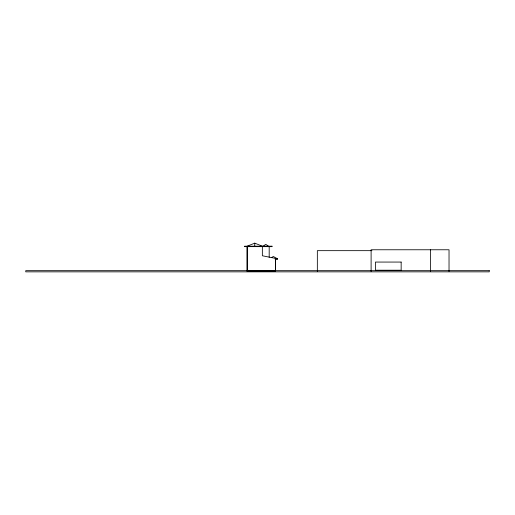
<?xml version="1.0" encoding="UTF-8"?>
<svg xmlns="http://www.w3.org/2000/svg" width="515" height="515" viewBox="0 0 515 515"><rect width="100%" height="100%" fill="white"/><g stroke="black" fill="none" stroke-linecap="round" stroke-linejoin="round"><path stroke-width="0.77" d="M275.57 258.408L275.57 271.09L247.161 271.09L247.161 246.646L247.161 271.411M262.927 246.267L265.772 244.368L268.624 246.267M271.276 257.661L273.368 256.522L277.546 258.8L277.546 259.257L275.145 259.257M247.161 246.189L254.758 243.151L262.354 246.189M371.946 250.663L317.343 250.663L317.343 271.411M275.145 258.8L277.546 258.8L262.354 255.762L262.354 246.646M449.029 271.411L449.029 249.769L371.109 249.769L371.109 271.411M430.546 249.769L430.546 271.411M275.57 259.257L275.57 271.411M269.191 246.646L269.191 257.281M264.974 246.189L264.974 246.646M254.758 243.151L254.758 246.189M272.017 246.189L244.541 246.189L244.541 246.646L272.017 246.646L272.017 246.189M401.153 262.064L375.435 262.064L375.435 270.214L401.153 270.214L401.153 262.064M489.25 270.671L25.75 270.671L25.75 271.849L489.25 271.849L489.25 270.671"/></g></svg>
